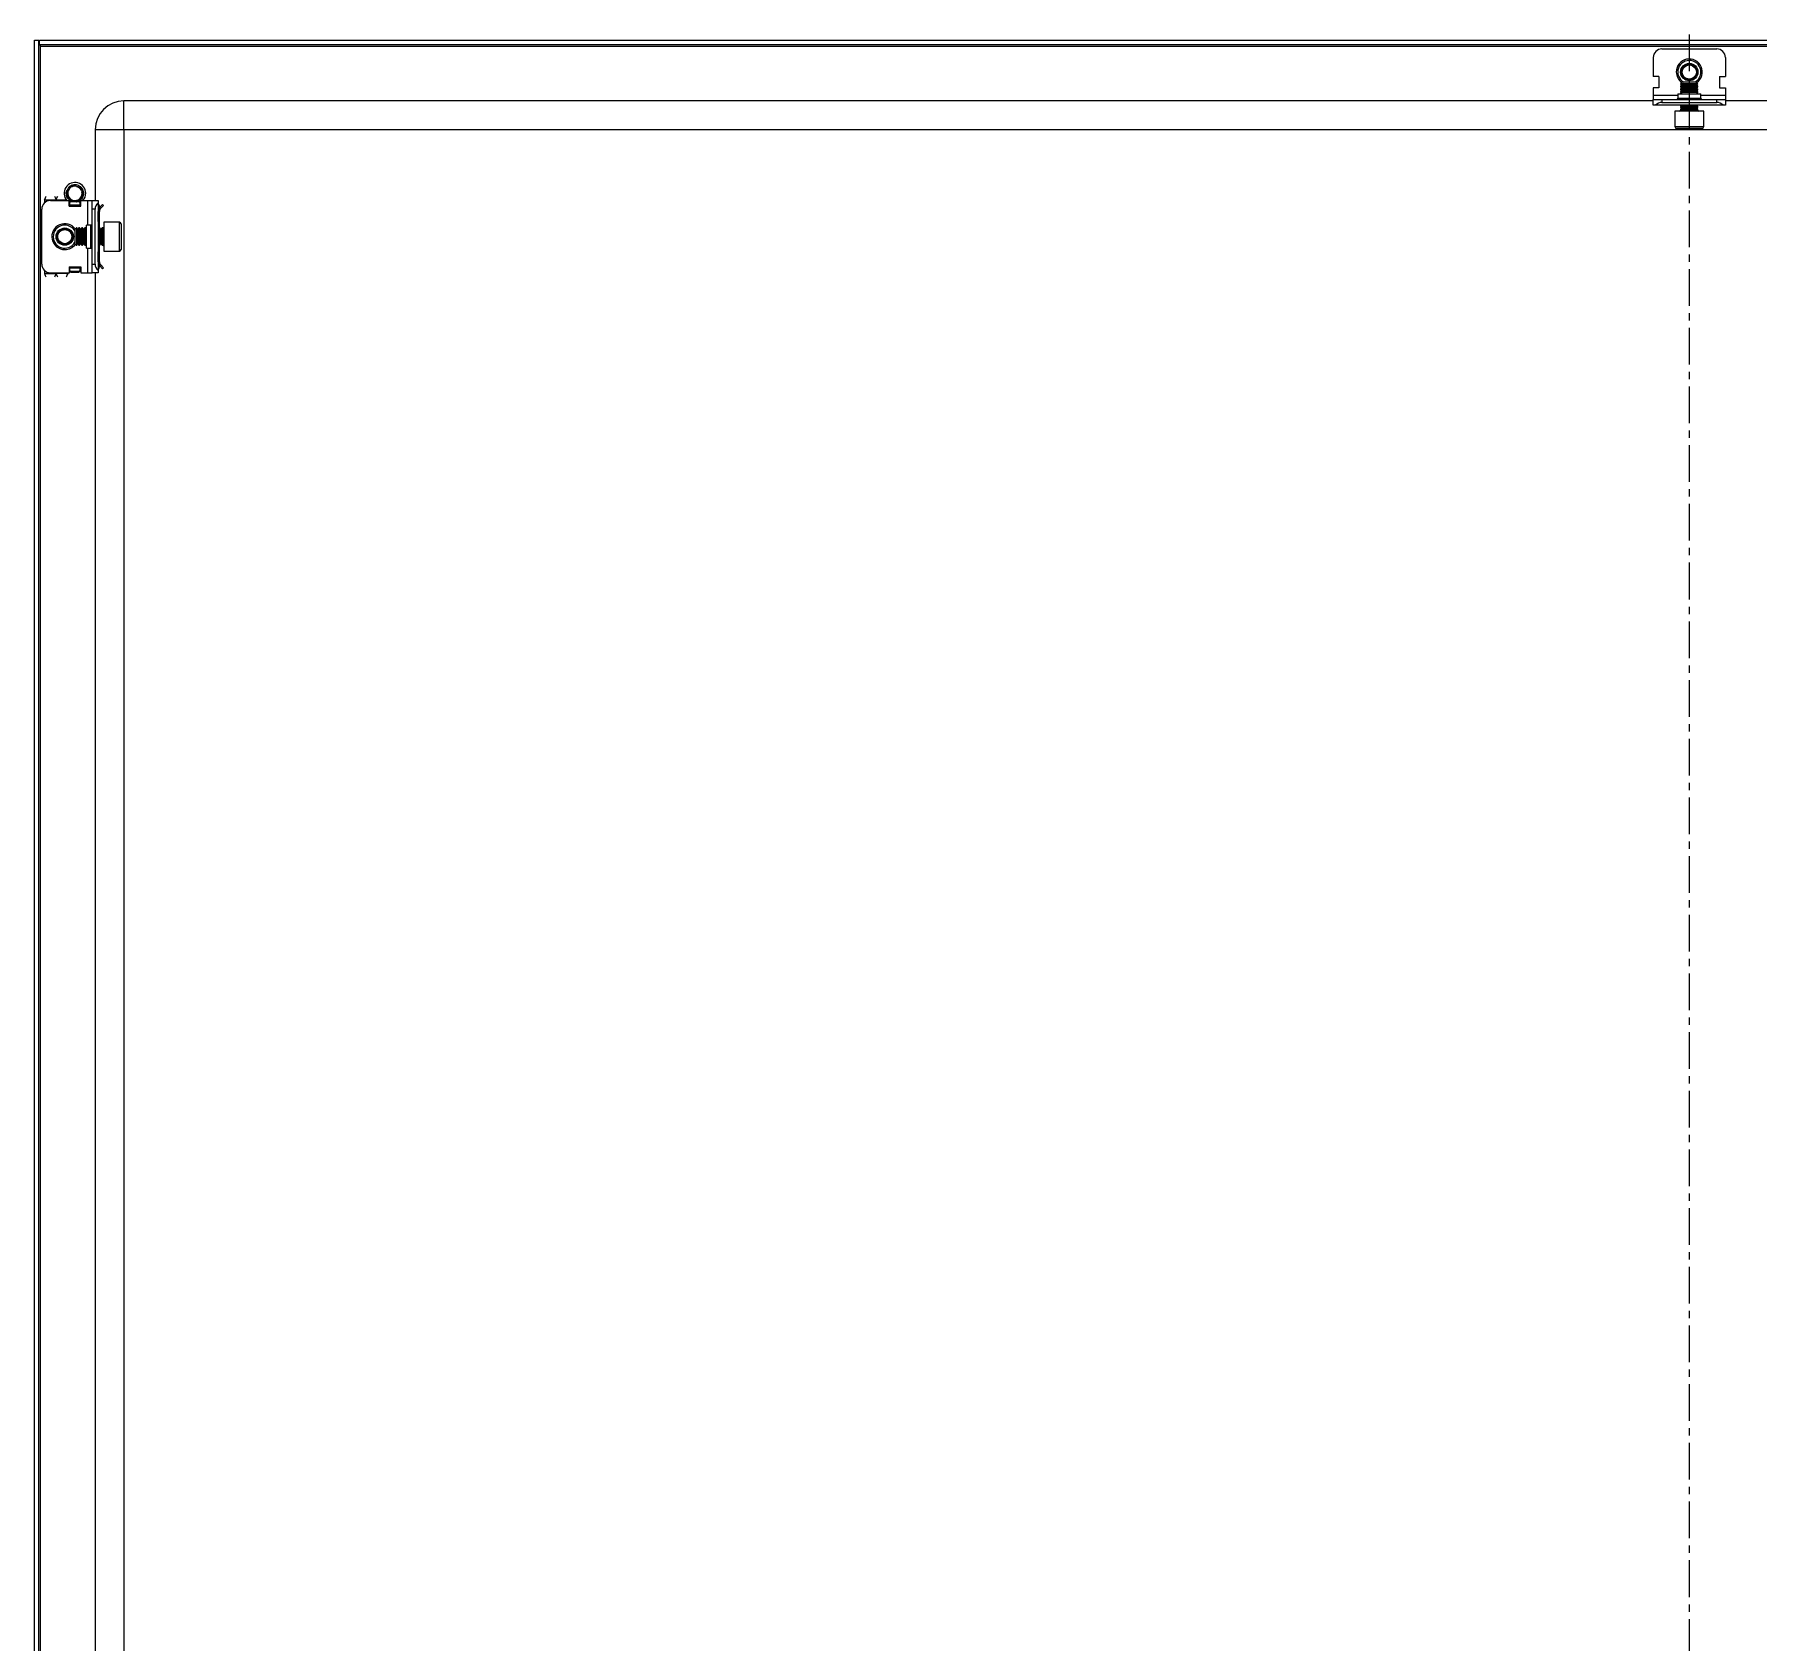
# Model space of a CAD drawing. Header units: millimetres. Extents: x -662 to 1937, y -390 to 993.
# Drawn here: x 791 to 1388, y 316 to 873 of the extents above; entities that cross this region are included whole.
import ezdxf

# ---------------------------------------------------------------- set-up
doc = ezdxf.new("R2010")
doc.units = ezdxf.units.MM
doc.linetypes.add('CENTERX2', pattern=[20.32, 12.7, -2.54, 2.54, -2.54])
doc.layers.add('FORMAT', color=7, linetype='Continuous')

msp = doc.modelspace()

# ---------------------------------------------------------------- linework, layer by layer
at = {"color": 7, "linetype": 'Continuous', "lineweight": 25}
for p, q in [((790.83, -290.4), (790.83, 870.6)), ((790.83, 870.6), (792.33, 870.6)), ((792.33, -290.4), (792.33, 870.6)), ((792.53, 870.6), (1935.13, 870.6)), ((792.53, 869.1), (792.53, 870.6)), ((792.53, 869.1), (1935.13, 869.1)), ((1354.33, 867.6), (1373.33, 867.6)), ((1351.33, 864.6), (1351.33, 858.1)), ((1376.33, 864.6), (1376.33, 858.1)), ((1353.33, 858.1), (1351.33, 858.1)), ((1351.33, 854.1), (1351.33, 851.6)), ((1353.33, 854.1), (1351.33, 854.1)), ((1353.33, 858.1), (1353.33, 854.1)), ((1361.39, 856.1), (1360.83, 855.55)), ((1360.83, 855.55), (1360.83, 855.49)), ((1366.83, 855.55), (1360.83, 855.55)), ((1360.83, 855.49), (1361.39, 855.1)), ((1361.31, 855.49), (1360.83, 855.49)), ((1361.39, 855.1), (1360.83, 854.71)), ((1360.83, 854.71), (1360.83, 854.49)), ((1361.31, 854.71), (1360.83, 854.71)), ((1360.83, 854.49), (1361.39, 854.1)), ((1361.31, 854.49), (1360.83, 854.49)), ((1361.39, 854.1), (1360.83, 853.71)), ((1360.83, 853.71), (1360.83, 853.49)), ((1361.31, 853.71), (1360.83, 853.71)), ((1366.83, 855.49), (1361.31, 855.49)), ((1366.83, 854.71), (1361.31, 854.71)), ((1366.83, 854.49), (1361.31, 854.49)), ((1366.83, 853.71), (1361.31, 853.71)), ((1366.28, 856.1), (1361.39, 856.1)), ((1361.77, 855.1), (1361.39, 855.1)), ((1361.77, 854.1), (1361.39, 854.1)), ((1366.28, 855.1), (1361.77, 855.1)), ((1366.28, 854.1), (1361.77, 854.1)), ((1366.83, 855.55), (1366.28, 856.1)), ((1366.28, 855.1), (1366.83, 855.49)), ((1366.83, 854.71), (1366.28, 855.1)), ((1366.28, 854.1), (1366.83, 854.49)), ((1366.83, 853.71), (1366.28, 854.1)), ((1366.83, 855.49), (1366.83, 855.55)), ((1366.83, 854.49), (1366.83, 854.71)), ((1366.83, 853.49), (1366.83, 853.71)), ((1374.33, 858.1), (1376.33, 858.1)), ((1374.33, 858.1), (1374.33, 854.1)), ((1374.33, 854.1), (1376.33, 854.1)), ((1376.33, 854.1), (1376.33, 851.6)), ((1351.33, 849.6), (821.83, 849.6)), ((1351.33, 851.6), (1351.33, 850.1)), ((1351.33, 848.1), (1351.33, 850.1)), ((1351.33, 850.1), (1354.33, 850.1)), ((1352.1, 848.1), (1351.33, 848.1)), ((1375.57, 848.1), (1352.1, 848.1)), ((1354.33, 850.1), (1373.33, 850.1)), ((1354.33, 849.1), (1373.33, 849.1)), ((1359.83, 852.1), (1359.83, 850.6)), ((1359.83, 852.1), (1367.83, 852.1)), ((1360.83, 853.49), (1361.39, 853.1)), ((1361.31, 853.49), (1360.83, 853.49)), ((1361.39, 853.1), (1360.83, 852.71)), ((1360.83, 852.71), (1360.83, 852.49)), ((1361.31, 852.71), (1360.83, 852.71)), ((1360.83, 852.49), (1361.39, 852.1)), ((1361.31, 852.49), (1360.83, 852.49)), ((1361.39, 848.1), (1360.83, 847.71)), ((1360.83, 847.71), (1360.83, 847.49)), ((1361.31, 847.71), (1360.83, 847.71)), ((1366.83, 853.49), (1361.31, 853.49)), ((1366.83, 852.71), (1361.31, 852.71)), ((1366.83, 852.49), (1361.31, 852.49)), ((1366.83, 847.71), (1361.31, 847.71)), ((1361.77, 853.1), (1361.39, 853.1)), ((1366.28, 853.1), (1361.77, 853.1)), ((1366.28, 853.1), (1366.83, 853.49)), ((1366.83, 852.71), (1366.28, 853.1)), ((1366.28, 852.1), (1366.83, 852.49)), ((1366.83, 847.71), (1366.28, 848.1)), ((1366.83, 852.49), (1366.83, 852.71)), ((1366.83, 847.49), (1366.83, 847.71)), ((1367.83, 850.6), (1367.83, 852.1)), ((1373.33, 850.1), (1376.33, 850.1)), ((1376.33, 848.1), (1375.57, 848.1)), ((1376.33, 851.6), (1376.33, 850.1)), ((1376.33, 850.1), (1376.33, 848.1)), ((1905.83, 849.6), (1376.33, 849.6)), ((1358.83, 846.1), (1358.83, 840.7)), ((1368.83, 846.1), (1358.83, 846.1)), ((1360.83, 847.49), (1361.39, 847.1)), ((1361.31, 847.49), (1360.83, 847.49)), ((1361.39, 847.1), (1360.83, 846.71)), ((1360.83, 846.71), (1360.83, 846.35)), ((1361.31, 846.71), (1360.83, 846.71)), ((1366.83, 847.49), (1361.31, 847.49)), ((1366.83, 846.71), (1361.31, 846.71)), ((1361.77, 847.1), (1361.39, 847.1)), ((1366.28, 847.1), (1361.77, 847.1)), ((1366.28, 847.1), (1366.83, 847.49)), ((1366.83, 846.71), (1366.28, 847.1)), ((1366.83, 846.35), (1366.83, 846.71)), ((1368.83, 840.7), (1368.83, 846.1)), ((811.83, 839.6), (811.83, 815.1)), ((821.83, 839.6), (821.83, -259.4)), ((1905.83, 839.6), (821.83, 839.6)), ((1368.23, 840.1), (1359.43, 840.1)), ((801.84, 817.69), (801.86, 817.95)), ((801.85, 817.9), (801.84, 817.85)), ((801.88, 818.11), (801.87, 818.06)), ((801.92, 818.3), (801.91, 818.26)), ((801.92, 818.3), (801.99, 818.54)), ((801.97, 818.49), (801.96, 818.45)), ((802.55, 819.52), (803.08, 820.03)), ((802.65, 819.65), (802.93, 819.92)), ((802.76, 819.77), (802.73, 819.74)), ((802.76, 819.77), (802.92, 819.9)), ((803.21, 820.12), (803.41, 820.24)), ((803.39, 820.23), (803.34, 820.2)), ((803.39, 820.16), (803.34, 820.2)), ((803.39, 820.23), (803.61, 820.31)), ((803.57, 820.32), (803.52, 820.3)), ((803.76, 820.4), (803.71, 820.38)), ((803.76, 820.4), (803.99, 820.47)), ((803.95, 820.47), (803.91, 820.45)), ((804.14, 820.52), (804.1, 820.51)), ((805.03, 820.59), (804.29, 820.52)), ((804.75, 820.6), (804.83, 820.6)), ((806.53, 820.08), (806.49, 820.1)), ((806.7, 819.95), (806.66, 819.98)), ((806.85, 819.82), (806.82, 819.85)), ((807, 819.68), (806.96, 819.71)), ((807, 819.68), (807.11, 819.55)), ((807.11, 819.56), (807.09, 819.58)), ((807.13, 818.47), (807.29, 818.06)), ((793.33, 793.1), (793.33, 812.1)), ((794.33, 815.35), (794.33, 814.34)), ((796.33, 815.1), (802.83, 815.1)), ((801.84, 817.69), (801.83, 817.64)), ((801.84, 817.49), (801.86, 817.73)), ((801.84, 817.49), (801.84, 817.44)), ((801.85, 817.29), (801.86, 817.24)), ((801.88, 817.1), (801.88, 817.05)), ((801.91, 816.92), (801.92, 816.87)), ((801.96, 816.74), (801.97, 816.69)), ((802.02, 816.56), (802.02, 816.55)), ((802.61, 815.59), (802.64, 815.56)), ((802.74, 815.45), (802.78, 815.42)), ((802.83, 813.1), (802.83, 815.1)), ((803.03, 814.31), (802.83, 814.43)), ((802.83, 813.1), (806.83, 813.1)), ((803.05, 815.19), (802.85, 815.37)), ((802.89, 815.31), (802.93, 815.28)), ((803.03, 813.1), (803.03, 814.31)), ((803.05, 815.19), (803.1, 815.16)), ((803.08, 814.72), (803.43, 814.96)), ((803.58, 814.72), (803.08, 814.37)), ((803.08, 814.37), (803.08, 814.72)), ((803.08, 813.45), (803.08, 814.37)), ((803.08, 813.1), (803.08, 813.45)), ((803.23, 815.07), (803.27, 815.04)), ((803.4, 814.96), (803.41, 815.07)), ((803.4, 814.96), (803.44, 814.94)), ((803.58, 814.72), (803.99, 814.72)), ((803.94, 814.74), (803.74, 814.84)), ((803.76, 814.8), (803.8, 814.78)), ((803.94, 814.74), (803.98, 814.72)), ((804.12, 814.69), (804.16, 814.68)), ((805.28, 814.64), (805.1, 814.61)), ((805.43, 814.66), (805.48, 814.67)), ((805.81, 814.76), (805.62, 814.72)), ((805.67, 814.72), (806.08, 814.72)), ((806.58, 814.37), (806.08, 814.72)), ((806.18, 815.01), (806.58, 814.72)), ((806.58, 814.72), (806.58, 814.37)), ((806.83, 814.43), (806.58, 814.28)), ((806.58, 814.37), (806.58, 813.45)), ((806.58, 813.45), (806.58, 813.1)), ((806.83, 813.1), (806.83, 815.1)), ((806.83, 815.1), (809.33, 815.1)), ((807.1, 815.63), (806.94, 815.51)), ((807.07, 815.67), (806.96, 815.48)), ((807.6, 816.48), (807.5, 816.3)), ((807.62, 816.48), (807.51, 816.3)), ((807.67, 816.62), (807.68, 816.66)), ((807.73, 816.8), (807.74, 816.85)), ((807.83, 817.4), (807.77, 817.09)), ((807.77, 816.99), (807.78, 817.04)), ((807.81, 817.2), (807.81, 817.25)), ((807.83, 817.6), (807.83, 817.6)), ((807.83, 817.4), (807.83, 817.45)), ((809.33, 815.1), (810.83, 815.1)), ((810.83, 812.1), (810.83, 815.1)), ((810.83, 815.1), (812.83, 815.1)), ((810.83, 793.1), (810.83, 812.1)), ((811.83, 793.1), (811.83, 812.1)), ((812.83, 815.1), (812.83, 814.34)), ((812.83, 814.34), (812.83, 790.86)), ((812.83, 814.01), (813.04, 813.81)), ((813.33, 813.1), (813.33, 812.64)), ((813.42, 812.76), (814.4, 813.74)), ((813.77, 812.41), (813.42, 812.76)), ((813.77, 812.41), (814.75, 813.39)), ((814.4, 813.74), (814.75, 813.39)), ((810.33, 806.6), (808.83, 806.6)), ((808.83, 798.6), (808.83, 806.6)), ((813.33, 811.35), (812.83, 811.35)), ((812.83, 807.85), (812.83, 811.35)), ((813.33, 807.85), (812.83, 807.85)), ((813.33, 807.85), (813.33, 811.35)), ((813.33, 805.6), (813.33, 807.85)), ((820.23, 807.6), (814.83, 807.6)), ((814.83, 807.6), (814.83, 799.91)), ((820.83, 807), (820.83, 800.23)), ((805.39, 805.6), (804.83, 805.05)), ((804.83, 805.05), (804.83, 801.28)), ((804.83, 801.28), (804.83, 800.15)), ((804.83, 800.15), (805.39, 799.6)), ((805.45, 805.6), (805.39, 805.6)), ((805.39, 805.6), (805.39, 800.98)), ((805.39, 800.98), (805.39, 799.6)), ((805.83, 805.05), (805.45, 805.6)), ((805.45, 805.6), (805.45, 805.13)), ((805.45, 805.13), (805.45, 799.6)), ((805.45, 799.6), (805.83, 800.15)), ((806.22, 805.6), (805.83, 805.05)), ((805.83, 805.05), (805.83, 804.66)), ((805.83, 804.66), (805.83, 800.15)), ((805.83, 800.15), (806.22, 799.6)), ((806.45, 805.6), (806.22, 805.6)), ((806.22, 805.6), (806.22, 805.13)), ((806.22, 805.13), (806.22, 799.6)), ((806.83, 805.05), (806.45, 805.6)), ((806.45, 805.6), (806.45, 805.13)), ((806.45, 805.13), (806.45, 799.6)), ((806.45, 799.6), (806.83, 800.15)), ((807.22, 805.6), (806.83, 805.05)), ((806.83, 805.05), (806.83, 804.66)), ((806.83, 804.66), (806.83, 800.15)), ((806.83, 800.15), (807.22, 799.6)), ((807.45, 805.6), (807.22, 805.6)), ((807.22, 805.6), (807.22, 805.13)), ((807.22, 805.13), (807.22, 799.6)), ((807.83, 805.05), (807.45, 805.6)), ((807.45, 805.6), (807.45, 805.13)), ((807.45, 805.13), (807.45, 799.6)), ((807.45, 799.6), (807.83, 800.15)), ((808.22, 805.6), (807.83, 805.05)), ((807.83, 805.05), (807.83, 804.66)), ((807.83, 804.66), (807.83, 800.15)), ((807.83, 800.15), (808.22, 799.6)), ((808.45, 805.6), (808.22, 805.6)), ((808.22, 805.6), (808.22, 805.13)), ((808.22, 805.13), (808.22, 799.6)), ((808.83, 805.05), (808.45, 805.6)), ((808.45, 805.6), (808.45, 805.13)), ((808.45, 805.13), (808.45, 799.6)), ((808.45, 799.6), (808.83, 800.15)), ((813.22, 805.6), (812.83, 805.05)), ((812.83, 800.15), (813.22, 799.6)), ((813.45, 805.6), (813.22, 805.6)), ((813.22, 805.6), (813.22, 805.13)), ((813.22, 805.13), (813.22, 799.6)), ((813.83, 805.05), (813.45, 805.6)), ((813.45, 805.6), (813.45, 805.13)), ((813.45, 805.13), (813.45, 799.6)), ((813.45, 799.6), (813.83, 800.15)), ((814.22, 805.6), (813.83, 805.05)), ((813.83, 805.05), (813.83, 804.66)), ((813.83, 804.66), (813.83, 800.15)), ((813.83, 800.15), (814.22, 799.6)), ((814.58, 805.6), (814.22, 805.6)), ((814.22, 805.6), (814.22, 805.13)), ((814.22, 805.13), (814.22, 799.6)), ((820.83, 800.23), (820.83, 798.2)), ((805.39, 799.6), (805.45, 799.6)), ((806.22, 799.6), (806.45, 799.6)), ((807.22, 799.6), (807.45, 799.6)), ((808.22, 799.6), (808.45, 799.6)), ((808.83, 798.6), (810.33, 798.6)), ((812.83, 797.35), (813.33, 797.35)), ((812.83, 793.85), (812.83, 797.35)), ((813.22, 799.6), (813.45, 799.6)), ((813.33, 797.35), (813.33, 799.6)), ((813.33, 793.85), (813.33, 797.35)), ((814.22, 799.6), (814.58, 799.6)), ((814.83, 799.91), (814.83, 797.6)), ((814.83, 797.6), (820.23, 797.6)), ((794.33, 790.86), (794.33, 789.85)), ((796.33, 790.1), (802.83, 790.1)), ((802.33, 790.1), (802.33, 789.85)), ((802.83, 792.1), (802.83, 790.1)), ((802.83, 792.1), (806.83, 792.1)), ((802.83, 790.22), (803.03, 790.22)), ((803.03, 790.22), (803.03, 792.1)), ((803.08, 791.75), (803.08, 792.1)), ((803.08, 790.83), (803.08, 791.75)), ((803.08, 790.83), (803.58, 790.48)), ((803.08, 790.48), (803.08, 790.83)), ((803.58, 790.13), (803.08, 790.48)), ((806.08, 790.48), (803.58, 790.48)), ((803.58, 790.48), (803.58, 790.13)), ((806.08, 790.13), (803.58, 790.13)), ((806.08, 790.48), (806.58, 790.83)), ((806.08, 790.13), (806.08, 790.48)), ((806.58, 790.48), (806.08, 790.13)), ((806.58, 792.1), (806.58, 791.75)), ((806.58, 791.75), (806.58, 790.83)), ((806.58, 790.83), (806.58, 790.48)), ((806.83, 792.1), (806.83, 790.1)), ((806.83, 790.1), (809.33, 790.1)), ((809.33, 790.1), (810.83, 790.1)), ((810.83, 790.1), (810.83, 793.1)), ((812.83, 790.1), (810.83, 790.1)), ((811.83, 790.1), (811.83, 302.6)), ((813.33, 793.85), (812.83, 793.85)), ((813.04, 791.39), (812.83, 791.19)), ((812.83, 790.86), (812.83, 790.1)), ((813.33, 792.1), (813.33, 792.49)), ((813.77, 792.79), (813.42, 792.44)), ((813.42, 792.44), (814.4, 791.46)), ((813.77, 792.79), (814.75, 791.81)), ((814.4, 791.46), (814.75, 791.81))]:
    msp.add_line(p, q, dxfattribs=at)
at = {"color": 8, "linetype": 'Continuous', "lineweight": 18}
for p, q in [((792.93, -288.3), (792.93, 868.5)), ((792.93, 868.5), (1934.73, 868.5)), ((821.83, 839.6), (821.83, 849.6)), ((1351.33, 851.6), (1359.83, 851.6)), ((1354.33, 850.1), (1354.33, 849.1)), ((1359.83, 850.6), (1367.83, 850.6)), ((1367.83, 851.6), (1376.33, 851.6)), ((1373.33, 849.1), (1373.33, 850.1)), ((1360.83, 846.35), (1365.45, 846.35)), ((1365.45, 846.35), (1366.83, 846.35)), ((821.83, 839.6), (811.83, 839.6)), ((1358.83, 840.7), (1368.83, 840.7)), ((794.33, 815.35), (798.33, 815.35)), ((798.33, 815.35), (801.83, 815.35)), ((806.58, 813.45), (803.08, 813.45)), ((809.33, 806.6), (809.33, 815.1)), ((811.83, 812.1), (810.83, 812.1)), ((812.83, 813.6), (813.04, 813.81)), ((812.83, 813.1), (813.33, 813.1)), ((810.33, 798.6), (810.33, 806.6)), ((820.23, 799.91), (820.23, 807.6)), ((814.58, 799.6), (814.58, 805.6)), ((809.33, 790.1), (809.33, 798.6)), ((820.23, 797.6), (820.23, 799.91)), ((794.33, 789.85), (798.33, 789.85)), ((802.33, 789.85), (798.33, 789.85)), ((803.08, 791.75), (806.58, 791.75)), ((810.83, 793.1), (811.83, 793.1)), ((812.83, 792.1), (813.33, 792.1)), ((812.83, 791.6), (813.04, 791.39))]:
    msp.add_line(p, q, dxfattribs=at)
at = {"color": 7, "linetype": 'Continuous', "lineweight": 25}
for centre, radius in [((1363.83, 859.6), 3), ((1363.83, 859.6), 2.76), ((1363.83, 859.6), 2.45), ((801.33, 802.6), 3), ((801.33, 802.6), 2.76), ((801.33, 802.6), 2.45)]:
    msp.add_circle(centre, radius, dxfattribs=at)
for centre, radius, start, end in [((1354.33, 864.6), 3, 90, 180), ((1373.33, 864.6), 3, 360, 90), ((1363.83, 859.6), 4, 0, 241.04498), ((1363.83, 859.6), 4, 298.95502, 0), ((821.83, 839.6), 10, 90, 180), ((1354.33, 846.1), 3, 90, 138.18969), ((1359.33, 850.6), 0.5, 270, 0), ((1368.33, 850.6), 0.5, 180, 270), ((1373.33, 846.1), 3, 41.81031, 90), ((1360.58, 846.35), 0.25, 270, 0), ((1367.08, 846.35), 0.25, 180, 270), ((1359.43, 840.7), 0.6, 180, 270), ((1368.23, 840.7), 0.6, 270, 0), ((804.83, 817.6), 3.75, 0, 221.81031), ((804.83, 817.6), 2.5, 168.59442, 228.59442), ((804.83, 817.6), 2.5, 108.59442, 168.59442), ((804.83, 817.6), 2.5, 75.88813, 108.59442), ((804.83, 817.6), 3, 59.92857, 86.21929), ((804.83, 817.6), 3, 360, 40.74374), ((804.83, 817.6), 2.5, 348.59442, 10.51652), ((796.33, 812.1), 3, 90, 180), ((804.83, 817.6), 2.5, 228.59442, 288.59442), ((804.83, 817.6), 2.5, 288.59442, 348.59442), ((804.83, 817.6), 3.75, 318.18969, 0), ((814.83, 812.1), 3, 131.81031, 180), ((812.33, 813.1), 1, 360, 45), ((801.33, 802.6), 4, 90, 331.04498), ((801.33, 802.6), 4, 28.95502, 90), ((810.33, 807.1), 0.5, 270, 0), ((820.23, 807), 0.6, 0, 90), ((814.58, 805.85), 0.25, 270, 0), ((810.33, 798.1), 0.5, 0, 90), ((814.58, 799.35), 0.25, 0, 90), ((820.23, 798.2), 0.6, 270, 360), ((796.33, 793.1), 3, 180, 270), ((814.83, 793.1), 3, 180, 228.18969), ((812.33, 792.1), 1, 315, 360)]:
    msp.add_arc(centre, radius, start, end, dxfattribs=at)
at = {"color": 8, "linetype": 'Continuous', "lineweight": 18}
for centre, start, end in [((1363.83, 859.6), 305.46217, 180), ((1363.83, 859.6), 180, 234.53783), ((801.33, 802.6), 35.46217, 270), ((801.33, 802.6), 270, 324.53783)]:
    msp.add_arc(centre, 4.5, start, end, dxfattribs=at)
at = {"color": 7, "linetype": 'Continuous', "lineweight": 25}
for points, knots in [([(792.53, 869.49), (792.52, 869.52), (792.38, 869.89), (792.36, 870.26), (792.33, 870.6)], [0, 0, 0, 0, 0.09093, 1, 1, 1, 1]), ([(792.93, 868.5), (792.85, 868.68), (792.76, 868.88), (792.68, 869.08), (792.68, 869.1)], [0, 0, 0, 0, 0.908361, 1, 1, 1, 1]), ([(802.23, 817.8), (802.22, 817.8), (802.19, 817.83), (802.12, 817.85), (802.02, 817.87), (801.93, 817.87), (801.87, 817.86), (801.84, 817.85)], [0, 0, 0, 0, 0.050156, 0.304513, 0.55888, 0.776903, 1, 1, 1, 1]), ([(801.85, 817.9), (801.88, 817.91), (801.95, 817.94), (802.04, 817.95), (802.14, 817.95), (802.22, 817.93), (802.27, 817.91), (802.3, 817.89), (802.3, 817.89)], [0, 0, 0, 0, 0.227908, 0.430276, 0.627707, 0.816134, 0.99284, 1, 1, 1, 1]), ([(802.31, 817.92), (802.29, 817.94), (802.24, 817.98), (802.15, 818.02), (802.05, 818.05), (801.96, 818.06), (801.9, 818.06), (801.87, 818.06)], [0, 0, 0, 0, 0.19243, 0.403622, 0.614801, 0.805152, 1, 1, 1, 1]), ([(801.88, 818.11), (801.91, 818.11), (801.98, 818.13), (802.07, 818.13), (802.16, 818.12), (802.24, 818.09), (802.31, 818.05), (802.34, 818.02), (802.35, 818)], [0, 0, 0, 0, 0.205811, 0.38496, 0.558827, 0.724121, 0.878934, 1, 1, 1, 1]), ([(802.34, 818.05), (802.32, 818.07), (802.27, 818.12), (802.19, 818.18), (802.11, 818.22), (802.01, 818.25), (801.94, 818.26), (801.91, 818.26)], [0, 0, 0, 0, 0.183111, 0.381533, 0.579913, 0.787111, 1, 1, 1, 1]), ([(801.92, 818.3), (801.95, 818.31), (802.02, 818.32), (802.11, 818.3), (802.19, 818.28), (802.27, 818.24), (802.32, 818.19), (802.36, 818.15), (802.37, 818.13)], [0, 0, 0, 0, 0.207037, 0.38272, 0.55212, 0.712365, 0.86221, 1, 1, 1, 1]), ([(802.38, 818.14), (802.37, 818.16), (802.34, 818.2), (802.29, 818.27), (802.22, 818.34), (802.13, 818.39), (802.04, 818.43), (801.99, 818.44), (801.96, 818.45)], [0, 0, 0, 0, 0.112687, 0.266978, 0.464332, 0.661607, 0.829157, 1, 1, 1, 1]), ([(801.97, 818.49), (802, 818.49), (802.06, 818.49), (802.14, 818.47), (802.22, 818.43), (802.28, 818.38), (802.33, 818.33), (802.37, 818.26), (802.39, 818.22), (802.4, 818.19), (802.4, 818.19)], [0, 0, 0, 0, 0.159812, 0.318711, 0.470648, 0.614013, 0.748131, 0.873387, 0.991083, 1, 1, 1, 1]), ([(802.38, 818.09), (802.38, 818.07), (802.36, 817.99), (802.3, 817.89), (802.23, 817.8), (802.17, 817.74), (802.1, 817.69), (802.04, 817.66), (802.01, 817.64), (802, 817.64)], [0, 0, 0, 0, 0.125166, 0.336769, 0.488675, 0.640371, 0.791962, 0.943503, 1, 1, 1, 1]), ([(803.37, 820.15), (803.3, 820.1), (802.95, 819.87), (802.46, 819.37), (802.23, 818.81), (802.13, 818.57)], [0, 0, 0, 0, 0.128781, 0.613629, 1, 1, 1, 1]), ([(802.13, 818.57), (802.14, 818.57), (802.17, 818.56), (802.22, 818.53), (802.28, 818.48), (802.33, 818.43), (802.37, 818.35), (802.4, 818.25), (802.39, 818.15), (802.39, 818.1), (802.38, 818.09)], [0, 0, 0, 0, 0.022761, 0.192243, 0.346896, 0.477535, 0.588677, 0.783334, 0.968624, 1, 1, 1, 1]), ([(802.4, 818.17), (802.4, 818.2), (802.38, 818.26), (802.34, 818.35), (802.3, 818.42), (802.24, 818.49), (802.18, 818.54), (802.15, 818.56), (802.13, 818.57)], [0, 0, 0, 0, 0.182737, 0.363423, 0.543947, 0.724373, 0.904747, 1, 1, 1, 1]), ([(804.04, 819.97), (804.03, 819.97), (803.98, 819.95), (803.9, 819.94), (803.8, 819.94), (803.71, 819.95), (803.62, 819.98), (803.54, 820.01), (803.47, 820.06), (803.41, 820.11), (803.38, 820.14), (803.37, 820.15)], [0, 0, 0, 0, 0.0429601, 0.1733, 0.2742626, 0.4010814, 0.5277159, 0.6542588, 0.7807587, 0.9368521, 1, 1, 1, 1]), ([(803.39, 820.23), (803.42, 820.21), (803.48, 820.17), (803.54, 820.1), (803.59, 820.04), (803.6, 820), (803.61, 819.99)], [0, 0, 0, 0, 0.319514, 0.608493, 0.891527, 1, 1, 1, 1]), ([(803.68, 819.96), (803.68, 819.96), (803.68, 820), (803.66, 820.07), (803.63, 820.16), (803.58, 820.24), (803.55, 820.28), (803.52, 820.3)], [0, 0, 0, 0, 0.00279, 0.269575, 0.536371, 0.765499, 1, 1, 1, 1]), ([(803.57, 820.32), (803.6, 820.3), (803.65, 820.26), (803.71, 820.18), (803.76, 820.1), (803.78, 820.02), (803.79, 819.97), (803.79, 819.94)], [0, 0, 0, 0, 0.234253, 0.442787, 0.646465, 0.841043, 1, 1, 1, 1]), ([(803.82, 819.94), (803.83, 819.97), (803.84, 820.03), (803.83, 820.13), (803.81, 820.22), (803.77, 820.31), (803.73, 820.36), (803.71, 820.38)], [0, 0, 0, 0, 0.181695, 0.396783, 0.61186, 0.803681, 1, 1, 1, 1]), ([(803.76, 820.4), (803.79, 820.38), (803.84, 820.33), (803.89, 820.25), (803.92, 820.16), (803.93, 820.08), (803.94, 820.01), (803.93, 819.96), (803.92, 819.95)], [0, 0, 0, 0, 0.208724, 0.39105, 0.568219, 0.73683, 0.894853, 1, 1, 1, 1]), ([(803.94, 819.95), (803.95, 819.96), (803.97, 820), (803.98, 820.07), (803.99, 820.17), (803.98, 820.27), (803.96, 820.37), (803.92, 820.42), (803.91, 820.45)], [0, 0, 0, 0, 0.043388, 0.23288, 0.422274, 0.611632, 0.803279, 1, 1, 1, 1]), ([(803.95, 820.47), (803.98, 820.44), (804.02, 820.39), (804.05, 820.3), (804.07, 820.22), (804.08, 820.13), (804.07, 820.06), (804.05, 820), (804.03, 819.98), (804.03, 819.97)], [0, 0, 0, 0, 0.198483, 0.367712, 0.531083, 0.685778, 0.830503, 0.965152, 1, 1, 1, 1]), ([(804.29, 820.52), (804.3, 820.51), (804.32, 820.46), (804.33, 820.39), (804.33, 820.3), (804.31, 820.23), (804.28, 820.15), (804.21, 820.07), (804.12, 820), (804.06, 819.98), (804.04, 819.97)], [0, 0, 0, 0, 0.098631, 0.238541, 0.378532, 0.49895, 0.601027, 0.777401, 0.9101, 1, 1, 1, 1]), ([(804.06, 819.99), (804.07, 820.01), (804.1, 820.06), (804.12, 820.15), (804.14, 820.25), (804.14, 820.37), (804.12, 820.46), (804.1, 820.51)], [0, 0, 0, 0, 0.13286, 0.29106, 0.491007, 0.69089, 1, 1, 1, 1]), ([(804.14, 820.52), (804.16, 820.49), (804.19, 820.44), (804.21, 820.36), (804.22, 820.27), (804.21, 820.2), (804.19, 820.1), (804.14, 820.04), (804.12, 820.01)], [0, 0, 0, 0, 0.16279, 0.324686, 0.479688, 0.626058, 0.76302, 1, 1, 1, 1]), ([(804.14, 820.02), (804.14, 820.02), (804.17, 820.05), (804.21, 820.11), (804.25, 820.19), (804.28, 820.28), (804.3, 820.37), (804.3, 820.46), (804.29, 820.5), (804.29, 820.52)], [0, 0, 0, 0, 0.036757, 0.196192, 0.355485, 0.51469, 0.719746, 0.882005, 1, 1, 1, 1]), ([(805.44, 820.02), (805.73, 819.97), (806.02, 819.92), (806.29, 819.79), (806.3, 819.79)], [0, 0, 0, 0, 0.9656715, 1, 1, 1, 1]), ([(805.44, 820.02), (805.54, 819.99), (805.67, 819.93), (805.8, 819.86), (805.84, 819.83)], [0, 0, 0, 0, 0.681733, 1, 1, 1, 1]), ([(805.84, 819.83), (805.92, 819.8), (806.24, 819.64), (806.75, 819.22), (807, 818.72), (807.13, 818.47)], [0, 0, 0, 0, 0.130652, 0.560007, 1, 1, 1, 1]), ([(806.3, 819.79), (806.3, 819.8), (806.28, 819.85), (806.28, 819.92), (806.28, 820.01), (806.3, 820.11), (806.32, 820.17), (806.34, 820.2)], [0, 0, 0, 0, 0.113604, 0.31095, 0.508229, 0.75166, 1, 1, 1, 1]), ([(806.36, 820.19), (806.35, 820.15), (806.35, 820.08), (806.32, 819.98), (806.3, 819.92), (806.28, 819.9), (806.28, 819.9)], [0, 0, 0, 0, 0.357139, 0.680979, 0.998183, 1, 1, 1, 1]), ([(806.29, 819.81), (806.32, 819.83), (806.36, 819.87), (806.42, 819.94), (806.46, 820.02), (806.48, 820.07), (806.49, 820.1)], [0, 0, 0, 0, 0.228254, 0.510351, 0.752319, 1, 1, 1, 1]), ([(806.9, 819.38), (806.89, 819.38), (806.85, 819.37), (806.76, 819.36), (806.66, 819.37), (806.57, 819.41), (806.49, 819.46), (806.4, 819.55), (806.33, 819.66), (806.31, 819.75), (806.3, 819.79)], [0, 0, 0, 0, 0.073646, 0.169563, 0.351373, 0.438893, 0.519676, 0.682906, 0.8512, 1, 1, 1, 1]), ([(806.53, 820.08), (806.53, 820.04), (806.52, 819.97), (806.48, 819.88), (806.44, 819.8), (806.38, 819.74), (806.34, 819.71), (806.33, 819.7)], [0, 0, 0, 0, 0.240212, 0.454711, 0.664287, 0.864517, 1, 1, 1, 1]), ([(806.34, 819.66), (806.37, 819.67), (806.42, 819.7), (806.5, 819.76), (806.57, 819.82), (806.62, 819.9), (806.65, 819.96), (806.66, 819.98)], [0, 0, 0, 0, 0.172104, 0.391099, 0.610089, 0.802801, 1, 1, 1, 1]), ([(806.7, 819.95), (806.69, 819.92), (806.67, 819.85), (806.63, 819.76), (806.58, 819.69), (806.51, 819.64), (806.45, 819.6), (806.41, 819.59), (806.39, 819.58)], [0, 0, 0, 0, 0.209239, 0.392702, 0.571062, 0.740844, 0.899958, 1, 1, 1, 1]), ([(806.4, 819.56), (806.41, 819.56), (806.46, 819.57), (806.53, 819.59), (806.62, 819.64), (806.7, 819.7), (806.77, 819.77), (806.8, 819.82), (806.82, 819.85)], [0, 0, 0, 0, 0.0505, 0.241124, 0.431653, 0.622154, 0.808692, 1, 1, 1, 1]), ([(806.85, 819.82), (806.84, 819.79), (806.82, 819.72), (806.76, 819.65), (806.7, 819.58), (806.63, 819.54), (806.56, 819.51), (806.5, 819.49), (806.47, 819.49), (806.47, 819.49)], [0, 0, 0, 0, 0.198035, 0.367663, 0.531495, 0.686664, 0.831818, 0.981917, 1, 1, 1, 1]), ([(806.48, 819.48), (806.48, 819.48), (806.52, 819.48), (806.58, 819.49), (806.67, 819.51), (806.75, 819.54), (806.83, 819.58), (806.9, 819.64), (806.94, 819.69), (806.96, 819.71)], [0, 0, 0, 0, 0.018281, 0.175639, 0.332896, 0.490097, 0.647274, 0.821632, 1, 1, 1, 1]), ([(807, 819.68), (806.98, 819.66), (806.95, 819.6), (806.89, 819.54), (806.83, 819.49), (806.75, 819.45), (806.68, 819.43), (806.61, 819.42), (806.56, 819.43), (806.53, 819.44)], [0, 0, 0, 0, 0.159446, 0.318034, 0.469983, 0.61348, 0.747649, 0.872856, 1, 1, 1, 1]), ([(806.54, 819.43), (806.58, 819.42), (806.63, 819.41), (806.72, 819.41), (806.79, 819.42), (806.88, 819.44), (806.99, 819.49), (807.05, 819.54), (807.09, 819.58)], [0, 0, 0, 0, 0.149407, 0.278563, 0.407661, 0.536722, 0.727045, 1, 1, 1, 1]), ([(807.11, 819.56), (807.09, 819.53), (807.06, 819.49), (806.99, 819.43), (806.94, 819.4), (806.91, 819.38), (806.9, 819.38)], [0, 0, 0, 0, 0.315056, 0.630194, 0.945514, 1, 1, 1, 1]), ([(806.9, 819.38), (806.93, 819.36), (807.17, 819.14), (807.52, 818.68), (807.76, 818.07), (807.82, 817.72), (807.83, 817.6)], [0, 0, 0, 0, 0.050685, 0.485619, 0.826643, 1, 1, 1, 1]), ([(807.34, 817.27), (807.35, 817.38), (807.37, 817.64), (807.32, 817.9), (807.29, 818.06)], [0, 0, 0, 0, 0.408521, 1, 1, 1, 1]), ([(794.33, 815.35), (794.43, 815.59), (794.62, 816.08), (794.81, 816.48), (794.91, 816.67)], [0, 0, 0, 0, 0.5020654, 1, 1, 1, 1]), ([(797.76, 816.66), (797.84, 816.51), (798.02, 816.16), (798.21, 815.67), (798.32, 815.39), (798.33, 815.35)], [0, 0, 0, 0, 0.415483, 0.917152, 1, 1, 1, 1]), ([(798.33, 815.35), (798.43, 815.59), (798.62, 816.08), (798.81, 816.48), (798.91, 816.67)], [0, 0, 0, 0, 0.502065, 1, 1, 1, 1]), ([(802.06, 817.67), (802.04, 817.67), (802, 817.68), (801.92, 817.67), (801.86, 817.65), (801.83, 817.64)], [0, 0, 0, 0, 0.236131, 0.613435, 1, 1, 1, 1]), ([(801.84, 817.69), (801.87, 817.71), (801.93, 817.74), (802.03, 817.76), (802.11, 817.77), (802.16, 817.76), (802.19, 817.76)], [0, 0, 0, 0, 0.293779, 0.558982, 0.818494, 1, 1, 1, 1]), ([(802.61, 815.59), (802.49, 815.74), (802.21, 816.09), (801.92, 816.75), (801.86, 817.26), (801.84, 817.51)], [0, 0, 0, 0, 0.2741631, 0.6396029, 1, 1, 1, 1]), ([(801.95, 816.86), (801.93, 816.9), (801.87, 817.05), (801.86, 817.21), (801.85, 817.33)], [0, 0, 0, 0, 0.28291, 1, 1, 1, 1]), ([(802.14, 816.3), (802.13, 816.33), (802.03, 816.47), (801.99, 816.63), (801.95, 816.76)], [0, 0, 0, 0, 0.192577, 1, 1, 1, 1]), ([(802, 817.64), (802, 817.57), (802.02, 817.17), (802.2, 816.5), (802.56, 816.03), (802.73, 815.8)], [0, 0, 0, 0, 0.108003, 0.585763, 1, 1, 1, 1]), ([(802.52, 815.72), (802.48, 815.76), (802.34, 815.89), (802.25, 816.07), (802.19, 816.19)], [0, 0, 0, 0, 0.288707, 1, 1, 1, 1]), ([(802.61, 815.59), (802.63, 815.61), (802.66, 815.66), (802.72, 815.72), (802.79, 815.76), (802.86, 815.79), (802.94, 815.81), (803, 815.81), (803.04, 815.8), (803.05, 815.79)], [0, 0, 0, 0, 0.169226, 0.337427, 0.497935, 0.649179, 0.790582, 0.922688, 1, 1, 1, 1]), ([(803.2, 815.74), (803.19, 815.75), (803.15, 815.76), (803.05, 815.76), (802.93, 815.74), (802.82, 815.7), (802.72, 815.64), (802.67, 815.59), (802.64, 815.56)], [0, 0, 0, 0, 0.0626043, 0.195119, 0.4619789, 0.6215739, 0.781143, 1, 1, 1, 1]), ([(802.73, 815.8), (802.74, 815.81), (802.77, 815.82), (802.82, 815.84), (802.91, 815.85), (803.01, 815.83), (803.11, 815.78), (803.16, 815.74), (803.18, 815.73)], [0, 0, 0, 0, 0.0458661, 0.2307436, 0.3874614, 0.6582461, 0.861978, 1, 1, 1, 1]), ([(803.1, 815.79), (803.07, 815.8), (803.01, 815.82), (802.91, 815.83), (802.82, 815.82), (802.76, 815.81), (802.73, 815.8)], [0, 0, 0, 0, 0.2517951, 0.502165, 0.752314, 1, 1, 1, 1]), ([(802.74, 815.45), (802.76, 815.48), (802.79, 815.54), (802.85, 815.61), (802.91, 815.67), (802.98, 815.71), (803.06, 815.74), (803.13, 815.74), (803.17, 815.74)], [0, 0, 0, 0, 0.194636, 0.358964, 0.517123, 0.666522, 0.806184, 1, 1, 1, 1]), ([(803.19, 815.68), (803.16, 815.67), (803.09, 815.66), (803, 815.62), (802.92, 815.57), (802.84, 815.5), (802.8, 815.45), (802.78, 815.42)], [0, 0, 0, 0, 0.190996, 0.383798, 0.576553, 0.78528, 1, 1, 1, 1]), ([(802.89, 815.31), (802.9, 815.35), (802.92, 815.41), (802.97, 815.5), (803.03, 815.56), (803.1, 815.61), (803.15, 815.65), (803.19, 815.65), (803.2, 815.65)], [0, 0, 0, 0, 0.219212, 0.409339, 0.593597, 0.768568, 0.932394, 1, 1, 1, 1]), ([(803.29, 815.59), (803.29, 815.59), (803.26, 815.59), (803.19, 815.56), (803.1, 815.5), (803.03, 815.44), (802.97, 815.37), (802.94, 815.31), (802.93, 815.28)], [0, 0, 0, 0, 0.002693, 0.20821, 0.413641, 0.619057, 0.807274, 1, 1, 1, 1]), ([(803.05, 815.19), (803.06, 815.22), (803.07, 815.29), (803.11, 815.38), (803.16, 815.45), (803.22, 815.51), (803.27, 815.55), (803.3, 815.56), (803.31, 815.57)], [0, 0, 0, 0, 0.222831, 0.420099, 0.612409, 0.79585, 0.967895, 1, 1, 1, 1]), ([(803.35, 815.47), (803.34, 815.46), (803.3, 815.44), (803.24, 815.39), (803.17, 815.32), (803.12, 815.24), (803.1, 815.18), (803.1, 815.16)], [0, 0, 0, 0, 0.084965, 0.329338, 0.573716, 0.784411, 1, 1, 1, 1]), ([(803.18, 815.73), (803.19, 815.72), (803.23, 815.68), (803.28, 815.62), (803.33, 815.54), (803.36, 815.45), (803.38, 815.36), (803.39, 815.31), (803.39, 815.28)], [0, 0, 0, 0, 0.066273, 0.267344, 0.423096, 0.618734, 0.814089, 1, 1, 1, 1]), ([(803.23, 815.07), (803.23, 815.1), (803.23, 815.17), (803.26, 815.27), (803.31, 815.35), (803.34, 815.4), (803.37, 815.42), (803.37, 815.42)], [0, 0, 0, 0, 0.275174, 0.522846, 0.765225, 0.99702, 1, 1, 1, 1]), ([(803.39, 815.28), (803.37, 815.26), (803.33, 815.21), (803.29, 815.13), (803.27, 815.07), (803.27, 815.04)], [0, 0, 0, 0, 0.351509, 0.671861, 1, 1, 1, 1]), ([(803.47, 815.26), (803.47, 815.25), (803.47, 815.22), (803.46, 815.15), (803.44, 815.06), (803.4, 815), (803.38, 814.97)], [0, 0, 0, 0, 0.058255, 0.305509, 0.64716, 1, 1, 1, 1]), ([(805.43, 814.66), (805.4, 814.65), (805.08, 814.59), (804.44, 814.58), (803.78, 814.77), (803.45, 814.94), (803.38, 814.97)], [0, 0, 0, 0, 0.044285, 0.46488, 0.894202, 1, 1, 1, 1]), ([(803.39, 815.28), (803.45, 815.25), (803.78, 815.07), (804.45, 814.89), (805.07, 814.93), (805.37, 815), (805.37, 815)], [0, 0, 0, 0, 0.102158, 0.551599, 0.99962, 1, 1, 1, 1]), ([(804.32, 814.66), (804.27, 814.66), (804.13, 814.67), (803.99, 814.72), (803.9, 814.75)], [0, 0, 0, 0, 0.317385, 1, 1, 1, 1]), ([(805, 814.63), (804.93, 814.62), (804.77, 814.59), (804.59, 814.61), (804.49, 814.62)], [0, 0, 0, 0, 0.399625, 1, 1, 1, 1]), ([(805.37, 815), (805.37, 815.01), (805.4, 815.06), (805.46, 815.14), (805.55, 815.2), (805.61, 815.22), (805.63, 815.23)], [0, 0, 0, 0, 0.153621, 0.528305, 0.811762, 1, 1, 1, 1]), ([(805.51, 815.17), (805.49, 815.15), (805.44, 815.11), (805.39, 815.05), (805.37, 815.01), (805.37, 815)], [0, 0, 0, 0, 0.4133204, 0.8335068, 1, 1, 1, 1]), ([(805.43, 814.66), (805.42, 814.69), (805.4, 814.74), (805.38, 814.82), (805.38, 814.91), (805.39, 814.98), (805.43, 815.07), (805.48, 815.13), (805.51, 815.16)], [0, 0, 0, 0, 0.162579, 0.32416, 0.478216, 0.623372, 0.759205, 1, 1, 1, 1]), ([(805.54, 815.16), (805.54, 815.16), (805.51, 815.12), (805.48, 815.03), (805.45, 814.92), (805.45, 814.83), (805.46, 814.75), (805.47, 814.7), (805.48, 814.67)], [0, 0, 0, 0, 0.001313, 0.309582, 0.493731, 0.677835, 0.837663, 1, 1, 1, 1]), ([(805.62, 814.7), (805.6, 814.73), (805.56, 814.79), (805.53, 814.88), (805.52, 814.96), (805.52, 815.04), (805.54, 815.12), (805.56, 815.17), (805.59, 815.2), (805.59, 815.21)], [0, 0, 0, 0, 0.195461, 0.359649, 0.517607, 0.666788, 0.806268, 0.936243, 1, 1, 1, 1]), ([(805.65, 815.2), (805.65, 815.18), (805.63, 815.13), (805.61, 815.05), (805.6, 814.96), (805.61, 814.85), (805.64, 814.77), (805.67, 814.72)], [0, 0, 0, 0, 0.12511, 0.303759, 0.482355, 0.660934, 1, 1, 1, 1]), ([(805.62, 814.7), (805.63, 814.71), (805.64, 814.71), (805.66, 814.72), (805.67, 814.72)], [0, 0, 0, 0, 0.4789775, 1, 1, 1, 1]), ([(805.63, 815.23), (805.64, 815.23), (805.69, 815.25), (805.77, 815.26), (805.87, 815.26), (805.94, 815.25), (805.98, 815.24), (805.99, 815.24)], [0, 0, 0, 0, 0.099011, 0.388276, 0.61301, 0.895384, 1, 1, 1, 1]), ([(805.81, 814.76), (805.79, 814.79), (805.74, 814.84), (805.7, 814.93), (805.67, 815.01), (805.66, 815.09), (805.67, 815.17), (805.68, 815.22), (805.69, 815.25)], [0, 0, 0, 0, 0.202252, 0.376941, 0.546153, 0.706797, 0.857217, 1, 1, 1, 1]), ([(805.78, 815.26), (805.78, 815.26), (805.77, 815.22), (805.76, 815.15), (805.76, 815.05), (805.78, 814.95), (805.81, 814.86), (805.84, 814.81), (805.86, 814.78)], [0, 0, 0, 0, 0.019058, 0.219488, 0.419831, 0.620151, 0.807785, 1, 1, 1, 1]), ([(806, 814.84), (805.98, 814.86), (805.92, 814.91), (805.87, 814.99), (805.83, 815.07), (805.81, 815.15), (805.8, 815.22), (805.81, 815.25), (805.81, 815.26)], [0, 0, 0, 0, 0.218347, 0.41099, 0.598711, 0.777744, 0.945667, 1, 1, 1, 1]), ([(806, 814.84), (805.99, 814.83), (805.92, 814.8), (805.86, 814.79), (805.81, 814.78)], [0, 0, 0, 0, 0.301025, 1, 1, 1, 1]), ([(805.81, 814.76), (805.82, 814.77), (805.83, 814.77), (805.85, 814.78), (805.86, 814.78)], [0, 0, 0, 0, 0.4765794, 1, 1, 1, 1]), ([(805.91, 815.25), (805.91, 815.24), (805.91, 815.18), (805.92, 815.1), (805.95, 815.01), (805.99, 814.93), (806.03, 814.88), (806.05, 814.86)], [0, 0, 0, 0, 0.114393, 0.350182, 0.585971, 0.790611, 1, 1, 1, 1]), ([(806.19, 814.93), (806.16, 814.95), (806.11, 814.99), (806.04, 815.06), (805.99, 815.14), (805.97, 815.2), (805.96, 815.24), (805.96, 815.25)], [0, 0, 0, 0, 0.260762, 0.494805, 0.723794, 0.94279, 1, 1, 1, 1]), ([(805.99, 815.24), (806.06, 815.28), (806.38, 815.46), (806.87, 815.93), (807.18, 816.51), (807.27, 816.85), (807.28, 816.91)], [0, 0, 0, 0, 0.104785, 0.513079, 0.918136, 1, 1, 1, 1]), ([(806, 814.84), (806.01, 814.84), (806.03, 814.85), (806.04, 814.85), (806.05, 814.86)], [0, 0, 0, 0, 0.476486, 1, 1, 1, 1]), ([(806.01, 815.28), (806.03, 815.28), (806.06, 815.27), (806.13, 815.24), (806.21, 815.19), (806.29, 815.12), (806.33, 815.05), (806.36, 815.02)], [0, 0, 0, 0, 0.084477, 0.253367, 0.470159, 0.686909, 1, 1, 1, 1]), ([(806.08, 815.23), (806.08, 815.21), (806.09, 815.16), (806.12, 815.09), (806.17, 815.01), (806.21, 814.97), (806.24, 814.95)], [0, 0, 0, 0, 0.154183, 0.462567, 0.728091, 1, 1, 1, 1]), ([(806.37, 815.02), (806.34, 815.04), (806.28, 815.08), (806.21, 815.15), (806.17, 815.2), (806.16, 815.22)], [0, 0, 0, 0, 0.362858, 0.693435, 1, 1, 1, 1]), ([(806.19, 814.93), (806.2, 814.93), (806.21, 814.94), (806.23, 814.94), (806.24, 814.95)], [0, 0, 0, 0, 0.477867, 1, 1, 1, 1]), ([(807.67, 816.62), (807.46, 816.2), (807.15, 815.55), (806.56, 815.15), (806.36, 815.02)], [0, 0, 0, 0, 0.657042, 1, 1, 1, 1]), ([(806.37, 815.02), (806.38, 815.03), (806.39, 815.04), (806.41, 815.05), (806.41, 815.05)], [0, 0, 0, 0, 0.480194, 1, 1, 1, 1]), ([(806.54, 815.13), (806.53, 815.12), (806.48, 815.09), (806.42, 815.07), (806.38, 815.05)], [0, 0, 0, 0, 0.2307506, 1, 1, 1, 1]), ([(806.54, 815.13), (806.55, 815.14), (806.56, 815.15), (806.57, 815.16), (806.58, 815.16)], [0, 0, 0, 0, 0.482687, 1, 1, 1, 1]), ([(806.7, 815.25), (806.7, 815.25), (806.71, 815.26), (806.73, 815.27), (806.73, 815.28)], [0, 0, 0, 0, 0.484546, 1, 1, 1, 1]), ([(807.38, 816.08), (807.37, 816.03), (807.26, 815.73), (807.02, 815.52), (806.81, 815.34)], [0, 0, 0, 0, 0.171865, 1, 1, 1, 1]), ([(806.84, 815.37), (806.85, 815.38), (806.86, 815.39), (806.87, 815.4), (806.88, 815.4)], [0, 0, 0, 0, 0.485158, 1, 1, 1, 1]), ([(806.98, 815.5), (806.98, 815.5), (806.99, 815.52), (807, 815.53), (807.01, 815.53)], [0, 0, 0, 0, 0.4842322, 1, 1, 1, 1]), ([(807.47, 816.21), (807.44, 816.14), (807.36, 815.93), (807.19, 815.77), (807.08, 815.66)], [0, 0, 0, 0, 0.333789, 1, 1, 1, 1]), ([(807.1, 815.63), (807.11, 815.64), (807.12, 815.66), (807.14, 815.68), (807.15, 815.69)], [0, 0, 0, 0, 0.296796, 1, 1, 1, 1]), ([(807.28, 816.91), (807.28, 816.95), (807.27, 817.01), (807.28, 817.08), (807.29, 817.11)], [0, 0, 0, 0, 0.544473, 1, 1, 1, 1]), ([(807.73, 816.8), (807.7, 816.8), (807.64, 816.8), (807.55, 816.81), (807.47, 816.84), (807.4, 816.89), (807.35, 816.94), (807.3, 816.99), (807.29, 817.03), (807.28, 817.05)], [0, 0, 0, 0, 0.165667, 0.330522, 0.488809, 0.638525, 0.778629, 0.909213, 1, 1, 1, 1]), ([(807.67, 816.62), (807.64, 816.62), (807.58, 816.63), (807.5, 816.66), (807.43, 816.7), (807.38, 816.76), (807.33, 816.82), (807.3, 816.88), (807.28, 816.93), (807.28, 816.97), (807.28, 816.98)], [0, 0, 0, 0, 0.154027, 0.307095, 0.452862, 0.590123, 0.718565, 0.838856, 0.95247, 1, 1, 1, 1]), ([(807.29, 817.11), (807.29, 817.11), (807.3, 817.16), (807.32, 817.22), (807.34, 817.26), (807.34, 817.27)], [0, 0, 0, 0, 0.157682, 0.8030401, 1, 1, 1, 1]), ([(807.31, 817.25), (807.32, 817.24), (807.35, 817.2), (807.41, 817.15), (807.5, 817.1), (807.59, 817.06), (807.69, 817.04), (807.75, 817.04), (807.78, 817.04)], [0, 0, 0, 0, 0.069872, 0.258455, 0.446951, 0.635422, 0.81547, 1, 1, 1, 1]), ([(807.77, 816.99), (807.74, 816.99), (807.67, 816.98), (807.58, 816.98), (807.49, 817), (807.42, 817.04), (807.36, 817.08), (807.32, 817.11), (807.31, 817.13)], [0, 0, 0, 0, 0.208898, 0.388587, 0.562428, 0.727295, 0.881578, 1, 1, 1, 1]), ([(807.31, 817.1), (807.32, 817.08), (807.35, 817.04), (807.42, 816.98), (807.49, 816.93), (807.57, 816.89), (807.65, 816.86), (807.71, 816.85), (807.74, 816.85)], [0, 0, 0, 0, 0.137266, 0.30795, 0.478578, 0.649185, 0.822833, 1, 1, 1, 1]), ([(807.31, 816.96), (807.31, 816.95), (807.34, 816.91), (807.39, 816.84), (807.46, 816.77), (807.53, 816.72), (807.61, 816.68), (807.66, 816.67), (807.68, 816.66)], [0, 0, 0, 0, 0.076151, 0.276704, 0.47712, 0.677473, 0.837574, 1, 1, 1, 1]), ([(807.34, 817.31), (807.35, 817.33), (807.37, 817.36), (807.41, 817.41), (807.46, 817.46), (807.53, 817.51), (807.61, 817.56), (807.69, 817.58), (807.77, 817.6), (807.81, 817.6), (807.83, 817.6)], [0, 0, 0, 0, 0.060221, 0.18113, 0.301988, 0.42281, 0.589437, 0.75603, 0.87711, 1, 1, 1, 1]), ([(807.81, 817.2), (807.77, 817.19), (807.71, 817.16), (807.61, 817.16), (807.52, 817.17), (807.44, 817.19), (807.38, 817.22), (807.35, 817.25), (807.34, 817.26)], [0, 0, 0, 0, 0.214065, 0.402363, 0.585629, 0.760234, 0.923894, 1, 1, 1, 1]), ([(807.37, 817.36), (807.4, 817.34), (807.45, 817.3), (807.54, 817.26), (807.63, 817.24), (807.73, 817.23), (807.78, 817.24), (807.81, 817.25)], [0, 0, 0, 0, 0.189173, 0.404697, 0.62022, 0.807935, 1, 1, 1, 1]), ([(807.83, 817.4), (807.79, 817.39), (807.73, 817.36), (807.63, 817.34), (807.54, 817.34), (807.46, 817.36), (807.41, 817.38), (807.39, 817.39)], [0, 0, 0, 0, 0.235039, 0.445532, 0.651268, 0.847853, 1, 1, 1, 1]), ([(807.6, 816.49), (807.58, 816.43), (807.55, 816.3), (807.49, 816.19), (807.45, 816.13)], [0, 0, 0, 0, 0.462482, 1, 1, 1, 1]), ([(807.48, 817.47), (807.5, 817.46), (807.56, 817.44), (807.65, 817.43), (807.75, 817.43), (807.8, 817.45), (807.83, 817.45)], [0, 0, 0, 0, 0.237597, 0.5167288, 0.7555275, 1, 1, 1, 1]), ([(807.83, 817.61), (807.8, 817.59), (807.74, 817.56), (807.65, 817.53), (807.59, 817.53), (807.56, 817.53)], [0, 0, 0, 0, 0.371226, 0.708872, 1, 1, 1, 1]), ([(807.77, 816.99), (807.76, 816.94), (807.75, 816.86), (807.72, 816.79), (807.7, 816.76)], [0, 0, 0, 0, 0.657988, 1, 1, 1, 1]), ([(807.83, 817.61), (807.84, 817.56), (807.84, 817.48), (807.82, 817.4), (807.82, 817.38)], [0, 0, 0, 0, 0.6598587, 1, 1, 1, 1]), ([(813.42, 812.76), (813.27, 812.58), (812.96, 812.2), (812.84, 811.67), (812.84, 811.39), (812.83, 811.35)], [0, 0, 0, 0, 0.461863, 0.923726, 1, 1, 1, 1]), ([(813.77, 812.41), (813.65, 812.26), (813.47, 812.03), (813.35, 811.65), (813.34, 811.45), (813.33, 811.35)], [0, 0, 0, 0, 0.4850424, 0.7384039, 1, 1, 1, 1]), ([(794.91, 788.54), (794.83, 788.7), (794.65, 789.04), (794.46, 789.53), (794.35, 789.81), (794.33, 789.85)], [0, 0, 0, 0, 0.415483, 0.917152, 1, 1, 1, 1]), ([(798.33, 789.85), (798.24, 789.61), (798.05, 789.12), (797.86, 788.72), (797.76, 788.53)], [0, 0, 0, 0, 0.5020654, 1, 1, 1, 1]), ([(798.91, 788.54), (798.83, 788.7), (798.65, 789.04), (798.46, 789.53), (798.35, 789.81), (798.33, 789.85)], [0, 0, 0, 0, 0.415483, 0.917152, 1, 1, 1, 1]), ([(802.33, 789.85), (802.24, 789.61), (802.05, 789.12), (801.86, 788.72), (801.76, 788.53)], [0, 0, 0, 0, 0.502065, 1, 1, 1, 1]), ([(812.83, 793.85), (812.86, 793.61), (812.91, 793.13), (813.2, 792.67), (813.39, 792.46), (813.42, 792.44)], [0, 0, 0, 0, 0.461863, 0.923726, 1, 1, 1, 1]), ([(813.33, 793.85), (813.36, 793.66), (813.39, 793.37), (813.57, 793.02), (813.71, 792.87), (813.77, 792.79)], [0, 0, 0, 0, 0.485042, 0.738404, 1, 1, 1, 1])]:
    msp.add_open_spline(points, degree=3, knots=knots, dxfattribs=at)
msp.add_open_spline([(792.53, 869.1), (792.57, 869.09), (792.63, 869.07), (792.73, 868.93), (792.83, 868.74), (792.9, 868.58), (792.93, 868.5)], degree=3, dxfattribs=at)
at = {"layer": 'FORMAT', "linetype": 'CENTERX2', "lineweight": 18}
msp.add_line((1363.83, 872.6), (1363.83, -292.4), dxfattribs=at)

doc.saveas('drawing.dxf')
